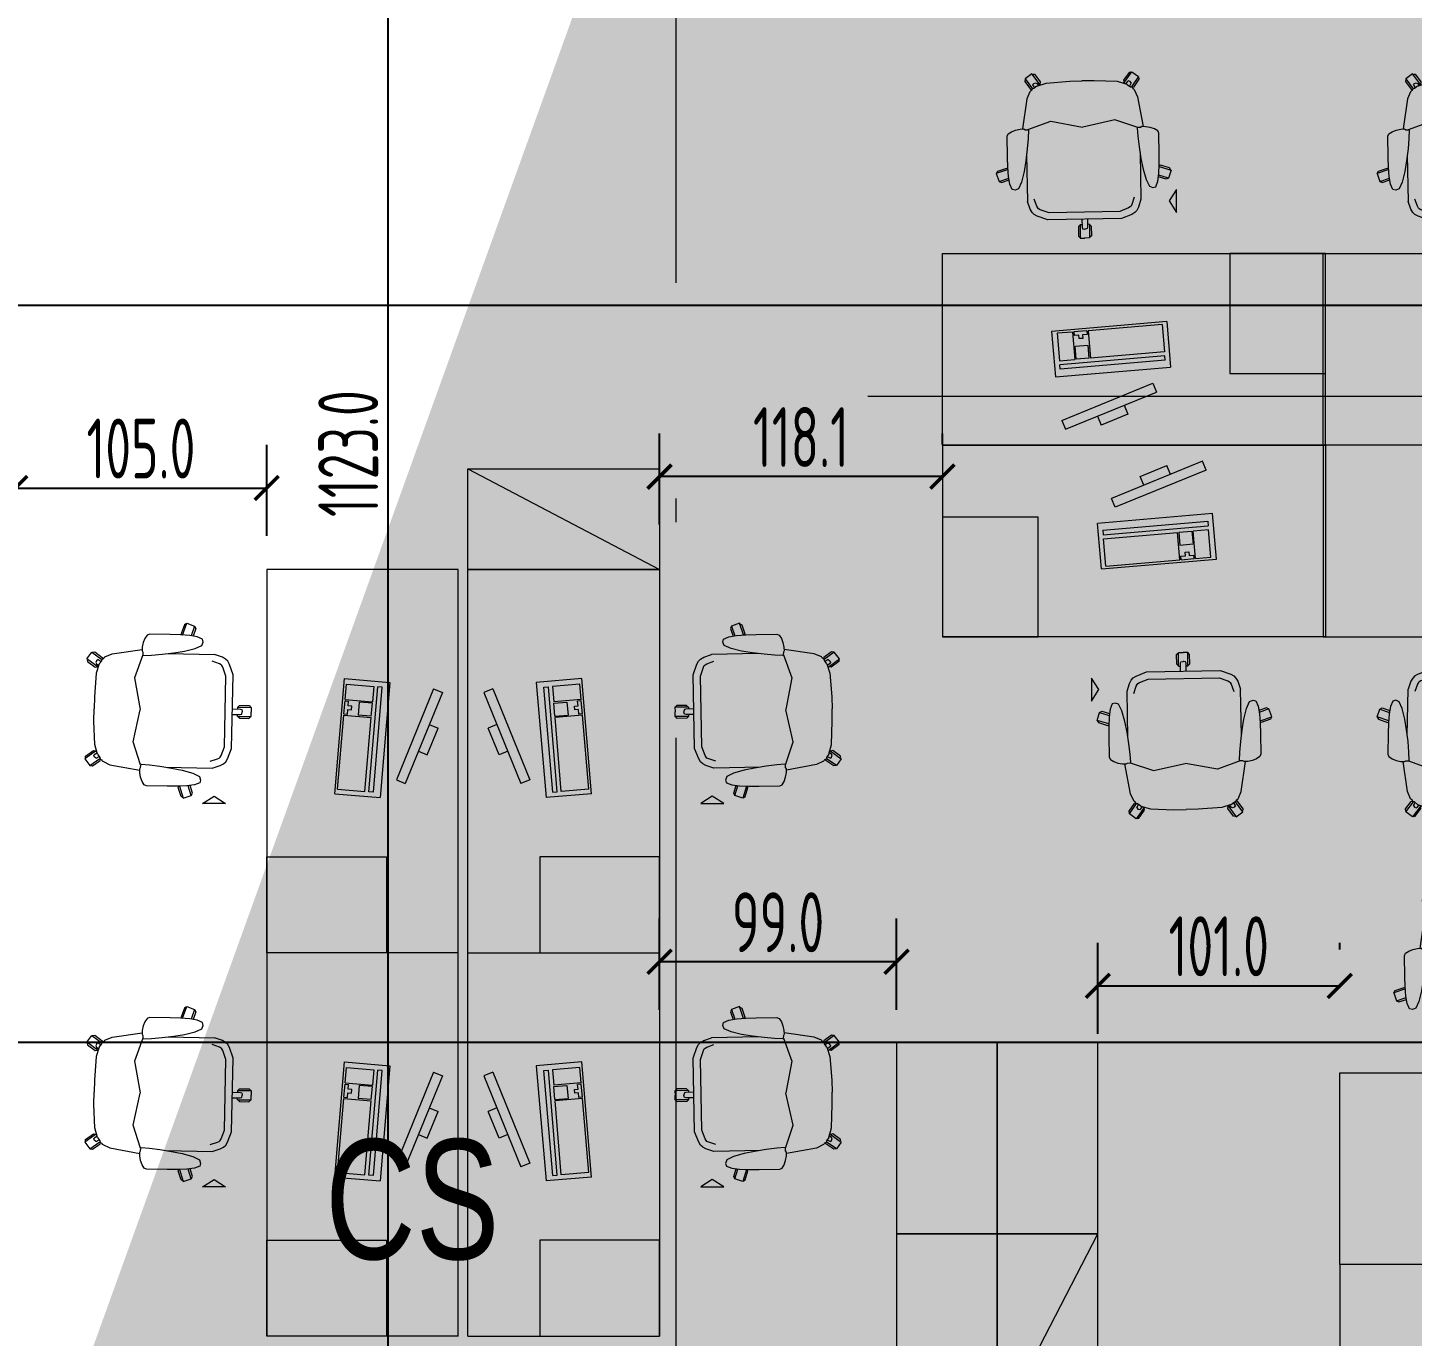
# Model space of a CAD drawing. Extents: x 6529560 to 6558080, y 5579316 to 5588131.
# Drawn here: x 6543844.78 to 6543850.56, y 5579638.03 to 5579643.49 of the extents above; entities that cross this region are included whole.
import ezdxf

# ---------------------------------------------------------------- set-up
doc = ezdxf.new("R2010")
doc.units = 0
doc.header["$MEASUREMENT"] = 0
doc.header["$PDSIZE"] = -5
doc.linetypes.add('ACAD_ISO10W100', pattern=[18, 12, -3, 0, -3])
doc.linetypes.add('GR_SOLID', pattern=[0])
doc.layers.get('0').update_dxf_attribs({"color": 2, "linetype": 'CONTINUOUS', "lineweight": 5})
doc.layers.get('Defpoints').update_dxf_attribs({"linetype": 'CONTINUOUS'})
for name, color, linetype, lineweight in [('arch_meble', 5, 'GR_SOLID', 13), ('arch_osie', 181, 'CONTINUOUS', 5), ('arch_wymiary', 2, 'CONTINUOUS', 13)]:
    doc.layers.add(name, color=color, linetype=linetype, lineweight=lineweight)
doc.styles.add('ISO8', font='iso8.shx', dxfattribs={"width": 0.7})
doc.styles.add('ROMANS', font='romans.shx', dxfattribs={"width": 0.8})
doc.styles.get("Standard").update_dxf_attribs({"font": 'arial.ttf', "width": 0.75})
doc.dimstyles.new('biura', dxfattribs={"dimtxt": 0.25, "dimasz": 0.1, "dimexe": 0.18, "dimexo": 0.0625, "dimgap": 0.04, "dimtad": 1, "dimdec": 1, "dimlfac": 100, "dimzin": 0, "dimdsep": 46, "dimtxsty": 'ISO8', "dimblk": 'ARCHTICK', "dimcen": 0.09, "dimadec": 0, "dimazin": 0, "dimtfac": 1, "dimtdec": 1, "dimtix": 1, "dimtofl": 0, "dimtmove": 0, "dimatfit": 3, "dimldrblk": 'ARCHTICK', "dimfxl": 0.2, "dimfxlon": 1, "dimtolj": 1, "dimtzin": 0, "dimarcsym": 0})
doc.dimstyles.new('D-GB-50', dxfattribs={"dimscale": 50, "dimtxt": 2.5, "dimasz": 2.5, "dimexe": 1, "dimexo": 2, "dimtad": 1, "dimdec": 0, "dimtxsty": 'ROMANS', "dimblk": 'OBLIQUE', "dimcen": 2.5, "dimdle": 1, "dimclrd": 256, "dimclre": 256, "dimclrt": 2, "dimadec": 0, "dimazin": 0, "dimtfac": 1, "dimtdec": 0, "dimtix": 1, "dimtmove": 2, "dimatfit": 3, "dimfxl": 1, "dimarcsym": 0})

# ---------------------------------------------------------------- blocks, each defined once
blk = doc.blocks.new('_OBLIQUE')
at = {"color": 0, "linetype": 'ByBlock', "lineweight": -2}
blk.add_line((-0.5, -0.5), (0.5, 0.5), dxfattribs=at)
blk = doc.blocks.new('_ArchTick')
at = {"color": 0, "linetype": 'ByBlock', "const_width": 0.15}
blk.add_lwpolyline([(-0.5, -0.5), (0.5, 0.5)], dxfattribs=at)
blk = doc.blocks.new('*D1893')
at = {"layer": 'arch_wymiary', "color": 0, "lineweight": -2, "transparency": 16777216}
for p, q in [((6543823.6865, 5579639.4598), (6543823.6865, 5579639.0798)), ((6543853.7165, 5579639.4597), (6543853.7165, 5579639.0798)), ((6543823.6865, 5579639.2598), (6543853.7165, 5579639.2598))]:
    blk.add_line(p, q, dxfattribs=at)
at = {"layer": 'Defpoints', "color": 0, "transparency": 16777216}
for p in [(6543823.6865, 5579640.6416, 0), (6543853.7165, 5579640.6416, 0.0369), (6543853.7165, 5579639.2598)]:
    blk.add_point(p, dxfattribs=at)
at = {"layer": 'arch_wymiary', "color": 0, "lineweight": -2, "transparency": 16777216, "xscale": 0.1, "yscale": 0.1, "zscale": 0.1, "rotation": 180}
blk.add_blockref('_ArchTick', (6543823.6865, 5579639.2598), dxfattribs=at)
at = {"layer": 'arch_wymiary', "color": 0, "lineweight": -2, "transparency": 16777216, "xscale": 0.1, "yscale": 0.1, "zscale": 0.1}
blk.add_blockref('_ArchTick', (6543853.7165, 5579639.2598), dxfattribs=at)
at = {"layer": 'arch_wymiary', "color": 0, "transparency": 16777216, "insert": (6543837.3075, 5579639.4248), "char_height": 0.25, "attachment_point": 5, "style": 'ISO8'}
blk.add_mtext('\\A1;3003.0', dxfattribs=at)
blk = doc.blocks.new('*D1894')
at = {"layer": 'arch_wymiary', "color": 0, "lineweight": -2, "transparency": 16777216}
for p, q in [((6543846.2059, 5579647.331), (6543846.102, 5579647.331)), ((6543846.282, 5579647.331), (6543846.282, 5579636.1011)), ((6543846.291, 5579636.1011), (6543846.102, 5579636.1011))]:
    blk.add_line(p, q, dxfattribs=at)
at = {"layer": 'Defpoints', "color": 0, "transparency": 16777216}
for p in [(6543850.2662, 5579647.331, -14.6413), (6543846.282, 5579636.1011), (6543850.2662, 5579636.1011, -7.2654)]:
    blk.add_point(p, dxfattribs=at)
at = {"layer": 'arch_wymiary', "color": 0, "lineweight": -2, "transparency": 16777216, "xscale": 0.1, "yscale": 0.1, "zscale": 0.1}
for p, rotation in [((6543846.282, 5579647.331), 90), ((6543846.282, 5579636.1011), 270)]:
    blk.add_blockref('_ArchTick', p, dxfattribs=dict(at, rotation=rotation))
at = {"layer": 'arch_wymiary', "color": 0, "transparency": 16777216, "insert": (6543846.117, 5579641.716), "char_height": 0.25, "attachment_point": 5, "rotation": 90, "style": 'ISO8'}
blk.add_mtext('\\A1;1123.0', dxfattribs=at)
blk = doc.blocks.new('biurko dostawka')
at = {"layer": 'arch_meble', "color": 0}
for p, q in [((6555863.26, 5577522.73, 7.3), (6555703.26, 5577522.73, 7.3)), ((6555703.26, 5577522.73, 7.3), (6555703.26, 5577442.73, 7.3)), ((6555863.26, 5577522.73, 7.3), (6555863.26, 5577442.73, 7.3)), ((6555753.11, 5577512.35, 7.3), (6555754.62, 5577516.06, 7.3)), ((6555754.62, 5577516.06, 7.3), (6555792.6, 5577500.56, 7.3)), ((6555768.05, 5577510.58, 7.3), (6555769.56, 5577514.28, 7.3)), ((6555780.68, 5577509.74, 7.3), (6555769.56, 5577514.28, 7.3)), ((6555753.11, 5577512.35, 7.3), (6555791.09, 5577496.86, 7.3)), ((6555779.17, 5577506.04, 7.3), (6555780.68, 5577509.74, 7.3)), ((6555791.09, 5577496.86, 7.3), (6555792.6, 5577500.56, 7.3)), ((6555748.8, 5577475.2, 7.3), (6555750.42, 5577494.18, 7.3)), ((6555750.42, 5577494.18, 7.3), (6555798.5, 5577490.1, 7.3)), ((6555752.41, 5577490.99, 7.3), (6555752.25, 5577489.12, 7.3)), ((6555796.25, 5577487.27, 7.3), (6555752.41, 5577490.99, 7.3)), ((6555751.14, 5577476.01, 7.3), (6555752.11, 5577487.44, 7.3)), ((6555752.11, 5577487.44, 7.3), (6555758.59, 5577486.89, 7.3)), ((6555796.1, 5577485.4, 7.3), (6555752.25, 5577489.12, 7.3)), ((6555757.62, 5577475.46, 7.3), (6555758.59, 5577486.89, 7.3)), ((6555759.09, 5577486.85, 7.3), (6555758.62, 5577481.39, 7.3)), ((6555764.57, 5577486.38, 7.3), (6555759.09, 5577486.85, 7.3)), ((6555764.09, 5577474.91, 7.3), (6555765.06, 5577486.34, 7.3)), ((6555764.57, 5577486.38, 7.3), (6555764.1, 5577480.93, 7.3)), ((6555795.95, 5577483.72, 7.3), (6555765.06, 5577486.34, 7.3)), ((6555796.25, 5577487.27, 7.3), (6555796.1, 5577485.4, 7.3)), ((6555796.89, 5577471.12, 7.3), (6555798.5, 5577490.1, 7.3)), ((6555758.62, 5577481.39, 7.3), (6555764.1, 5577480.93, 7.3)), ((6555794.98, 5577472.28, 7.3), (6555795.95, 5577483.72, 7.3)), ((6555796.89, 5577471.12, 7.3), (6555748.8, 5577475.2, 7.3)), ((6555757.62, 5577475.46, 7.3), (6555751.14, 5577476.01, 7.3)), ((6555758.12, 5577475.42, 7.3), (6555758.24, 5577476.91, 7.3)), ((6555763.6, 5577474.95, 7.3), (6555758.12, 5577475.42, 7.3)), ((6555760.24, 5577476.74, 7.3), (6555758.24, 5577476.91, 7.3)), ((6555760.36, 5577478.24, 7.3), (6555760.24, 5577476.74, 7.3)), ((6555761.86, 5577478.11, 7.3), (6555760.36, 5577478.24, 7.3)), ((6555761.73, 5577476.61, 7.3), (6555761.86, 5577478.11, 7.3)), ((6555763.72, 5577476.44, 7.3), (6555761.73, 5577476.61, 7.3)), ((6555763.6, 5577474.95, 7.3), (6555763.72, 5577476.44, 7.3)), ((6555794.98, 5577472.28, 7.3), (6555764.09, 5577474.91, 7.3)), ((6555703.26, 5577442.73, 7.3), (6555863.26, 5577442.73, 7.3)), ((6555760.02, 5577431.44, 7.3), (6555760.1, 5577435.44, 7.3)), ((6555760.1, 5577435.44, 7.3), (6555760.84, 5577436.16, 7.3)), ((6555760.73, 5577430.58, 7.3), (6555760.84, 5577436.28, 7.3)), ((6555760.84, 5577436.28, 7.3), (6555762.79, 5577436.24, 7.3)), ((6555764.73, 5577436.2, 7.3), (6555762.79, 5577436.24, 7.3)), ((6555764.62, 5577430.5, 7.3), (6555764.73, 5577436.2, 7.3)), ((6555765.45, 5577435.33, 7.3), (6555764.73, 5577436.08, 7.3)), ((6555765.37, 5577431.34, 7.3), (6555765.45, 5577435.33, 7.3)), ((6555742.89, 5577427.15, 7.3), (6555741.62, 5577426.47, 7.3)), ((6555747.29, 5577428.68, 7.3), (6555742.89, 5577427.15, 7.3)), ((6555777.98, 5577428.08, 7.3), (6555747.29, 5577428.68, 7.3)), ((6555760.73, 5577430.7, 7.3), (6555760.02, 5577431.44, 7.3)), ((6555760.73, 5577430.58, 7.3), (6555761.52, 5577430.56, 7.3)), ((6555761.47, 5577428.4, 7.3), (6555761.54, 5577431.75, 7.3)), ((6555761.54, 5577431.75, 7.3), (6555761.77, 5577432.33, 7.3)), ((6555761.77, 5577432.33, 7.3), (6555762.52, 5577432.51, 7.3)), ((6555762.52, 5577432.51, 7.3), (6555762.71, 5577432.51, 7.3)), ((6555762.91, 5577432.51, 7.3), (6555762.71, 5577432.51, 7.3)), ((6555763.65, 5577432.29, 7.3), (6555762.91, 5577432.51, 7.3)), ((6555763.86, 5577431.7, 7.3), (6555763.65, 5577432.29, 7.3)), ((6555763.79, 5577428.36, 7.3), (6555763.86, 5577431.7, 7.3)), ((6555764.62, 5577430.5, 7.3), (6555763.84, 5577430.52, 7.3)), ((6555764.62, 5577430.62, 7.3), (6555765.37, 5577431.34, 7.3)), ((6555782.32, 5577426.37, 7.3), (6555777.98, 5577428.08, 7.3)), ((6555739.9, 5577424.24, 7.3), (6555738.79, 5577420.96, 7.3)), ((6555740.69, 5577425.57, 7.3), (6555739.9, 5577424.24, 7.3)), ((6555741.62, 5577426.47, 7.3), (6555740.69, 5577425.57, 7.3)), ((6555742.64, 5577422.98, 7.3), (6555741.62, 5577419.99, 7.3)), ((6555743.06, 5577423.7, 7.3), (6555742.64, 5577422.98, 7.3)), ((6555743.4, 5577424.03, 7.3), (6555743.06, 5577423.7, 7.3)), ((6555744.1, 5577424.41, 7.3), (6555743.4, 5577424.03, 7.3)), ((6555747.77, 5577425.68, 7.3), (6555744.1, 5577424.41, 7.3)), ((6555777.38, 5577425.1, 7.3), (6555747.77, 5577425.68, 7.3)), ((6555781, 5577423.68, 7.3), (6555777.38, 5577425.1, 7.3)), ((6555781.68, 5577423.28, 7.3), (6555781, 5577423.68, 7.3)), ((6555782.01, 5577422.93, 7.3), (6555781.68, 5577423.28, 7.3)), ((6555782.4, 5577422.2, 7.3), (6555782.01, 5577422.93, 7.3)), ((6555783.55, 5577425.64, 7.3), (6555782.32, 5577426.37, 7.3)), ((6555783.3, 5577419.17, 7.3), (6555782.4, 5577422.2, 7.3)), ((6555784.45, 5577424.71, 7.3), (6555783.55, 5577425.64, 7.3)), ((6555785.18, 5577423.34, 7.3), (6555784.45, 5577424.71, 7.3)), ((6555786.17, 5577420.02, 7.3), (6555785.18, 5577423.34, 7.3)), ((6555797.96, 5577420.73, 7.3), (6555800.98, 5577425.52, 7.3)), ((6555800.98, 5577425.52, 7.3), (6555800.98, 5577415.94, 7.3)), ((6555732.39, 5577415.98, 7.3), (6555731.44, 5577413.75, 7.3)), ((6555733.58, 5577416.27, 7.3), (6555732.39, 5577415.98, 7.3)), ((6555735.02, 5577415.7, 7.3), (6555733.58, 5577416.27, 7.3)), ((6555736.26, 5577412.86, 7.3), (6555735.02, 5577415.7, 7.3)), ((6555738.41, 5577401.54, 7.3), (6555738.79, 5577420.96, 7.3)), ((6555785.78, 5577400.6, 7.3), (6555786.17, 5577420.02, 7.3)), ((6555800.98, 5577415.94, 7.3), (6555797.96, 5577420.73, 7.3)), ((6555725.77, 5577409.33, 7.3), (6555726.92, 5577412.64, 7.3)), ((6555726.92, 5577412.64, 7.3), (6555731, 5577411.22, 7.3)), ((6555727, 5577412.61, 7.3), (6555727.98, 5577413.09, 7.3)), ((6555727.98, 5577413.09, 7.3), (6555731.13, 5577411.99, 7.3)), ((6555730.89, 5577410.61, 7.3), (6555730.59, 5577406.74, 7.3)), ((6555731.44, 5577413.75, 7.3), (6555730.89, 5577410.61, 7.3)), ((6555737.36, 5577408.44, 7.3), (6555736.26, 5577412.86, 7.3)), ((6555787.1, 5577407.45, 7.3), (6555788.38, 5577411.83, 7.3)), ((6555788.38, 5577411.83, 7.3), (6555789.73, 5577414.62, 7.3)), ((6555789.73, 5577414.62, 7.3), (6555791.18, 5577415.13, 7.3)), ((6555791.18, 5577415.13, 7.3), (6555792.37, 5577414.8, 7.3)), ((6555792.37, 5577414.8, 7.3), (6555793.23, 5577412.54, 7.3)), ((6555793.23, 5577412.54, 7.3), (6555793.65, 5577409.37, 7.3)), ((6555796.66, 5577411.73, 7.3), (6555793.46, 5577410.76, 7.3)), ((6555797.7, 5577411.24, 7.3), (6555793.57, 5577409.99, 7.3)), ((6555797.62, 5577411.22, 7.3), (6555796.66, 5577411.73, 7.3)), ((6555798.71, 5577407.89, 7.3), (6555797.7, 5577411.24, 7.3)), ((6555730.65, 5577407.64, 7.3), (6555725.77, 5577409.33, 7.3)), ((6555725.89, 5577409.29, 7.3), (6555726.34, 5577408.36, 7.3)), ((6555726.34, 5577408.36, 7.3), (6555730.12, 5577407.05, 7.3)), ((6555730.12, 5577407.05, 7.3), (6555730.63, 5577407.3, 7.3)), ((6555730.59, 5577406.74, 7.3), (6555730.43, 5577402.43, 7.3)), ((6555738.11, 5577403.96, 7.3), (6555737.36, 5577408.44, 7.3)), ((6555738.71, 5577399.07, 7.3), (6555738.11, 5577403.96, 7.3)), ((6555786.17, 5577403.01, 7.3), (6555787.1, 5577407.45, 7.3)), ((6555793.65, 5577409.37, 7.3), (6555793.8, 5577405.49, 7.3)), ((6555793.77, 5577406.39, 7.3), (6555798.71, 5577407.89, 7.3)), ((6555794.28, 5577405.79, 7.3), (6555793.78, 5577406.05, 7.3)), ((6555793.8, 5577405.49, 7.3), (6555793.79, 5577401.19, 7.3)), ((6555798.11, 5577406.95, 7.3), (6555794.28, 5577405.79, 7.3)), ((6555798.6, 5577407.86, 7.3), (6555798.11, 5577406.95, 7.3)), ((6555730.43, 5577402.43, 7.3), (6555730.28, 5577393.77, 7.3)), ((6555739.07, 5577394.67, 7.3), (6555738.71, 5577399.07, 7.3)), ((6555784.85, 5577393.77, 7.3), (6555785.39, 5577398.15, 7.3)), ((6555785.39, 5577398.15, 7.3), (6555786.17, 5577403.01, 7.3)), ((6555793.79, 5577401.19, 7.3), (6555793.6, 5577392.52, 7.3)), ((6555730.28, 5577393.77, 7.3), (6555730.71, 5577392.78, 7.3)), ((6555730.71, 5577392.78, 7.3), (6555732.06, 5577391.85, 7.3)), ((6555739.19, 5577391.21, 7.3), (6555739.07, 5577394.67, 7.3)), ((6555784.59, 5577390.32, 7.3), (6555784.85, 5577393.77, 7.3)), ((6555793.6, 5577392.52, 7.3), (6555793.13, 5577391.55, 7.3)), ((6555732.06, 5577391.85, 7.3), (6555733.81, 5577391.2, 7.3)), ((6555733.81, 5577391.2, 7.3), (6555735.72, 5577390.79, 7.3)), ((6555735.72, 5577390.79, 7.3), (6555737.2, 5577390.67, 7.3)), ((6555738.5, 5577378.15, 7.3), (6555736.74, 5577390.71, 7.3)), ((6555737.2, 5577390.67, 7.3), (6555737.85, 5577391.01, 7.3)), ((6555737.85, 5577391.01, 7.3), (6555738.83, 5577391.05, 7.3)), ((6555738.83, 5577391.05, 7.3), (6555738.96, 5577391, 7.3)), ((6555738.96, 5577391, 7.3), (6555739.19, 5577391.21, 7.3)), ((6555738.96, 5577391, 7.3), (6555748.47, 5577387.48, 7.3)), ((6555748.47, 5577387.48, 7.3), (6555761.81, 5577389.93, 7.3)), ((6555775.18, 5577386.96, 7.3), (6555761.94, 5577389.93, 7.3)), ((6555784.82, 5577390.1, 7.3), (6555775.18, 5577386.96, 7.3)), ((6555784.82, 5577390.1, 7.3), (6555784.59, 5577390.32, 7.3)), ((6555784.77, 5577377.24, 7.3), (6555787.03, 5577389.72, 7.3)), ((6555784.95, 5577390.14, 7.3), (6555784.82, 5577390.1, 7.3)), ((6555785.92, 5577390.07, 7.3), (6555784.95, 5577390.14, 7.3)), ((6555786.57, 5577389.7, 7.3), (6555785.92, 5577390.07, 7.3)), ((6555788.04, 5577389.76, 7.3), (6555786.57, 5577389.7, 7.3)), ((6555789.96, 5577390.09, 7.3), (6555788.04, 5577389.76, 7.3)), ((6555791.75, 5577390.67, 7.3), (6555789.96, 5577390.09, 7.3)), ((6555793.13, 5577391.55, 7.3), (6555791.75, 5577390.67, 7.3)), ((6555739.78, 5577375.16, 7.3), (6555738.5, 5577378.15, 7.3)), ((6555739.98, 5577374.94, 7.3), (6555739.78, 5577375.16, 7.3)), ((6555740.15, 5577374.8, 7.3), (6555739.98, 5577374.94, 7.3)), ((6555740.38, 5577374.71, 7.3), (6555740.15, 5577374.8, 7.3)), ((6555783.37, 5577374.3, 7.3), (6555784.77, 5577377.24, 7.3)), ((6555737.67, 5577370.91, 7.3), (6555740.09, 5577374.1, 7.3)), ((6555737.82, 5577369.83, 7.3), (6555737.67, 5577370.91, 7.3)), ((6555737.77, 5577369.76, 7.3), (6555740.93, 5577373.94, 7.3)), ((6555740.56, 5577367.65, 7.3), (6555737.77, 5577369.76, 7.3)), ((6555740.09, 5577374.1, 7.3), (6555740.61, 5577374.17, 7.3)), ((6555740.69, 5577373.98, 7.3), (6555740.38, 5577374.71, 7.3)), ((6555744.13, 5577372.36, 7.3), (6555740.56, 5577367.65, 7.3)), ((6555741.36, 5577373.86, 7.3), (6555740.69, 5577373.98, 7.3)), ((6555740.94, 5577372.3, 7.3), (6555741.7, 5577373.6, 7.3)), ((6555740.94, 5577372.3, 7.3), (6555741.42, 5577371.68, 7.3)), ((6555742.66, 5577372.84, 7.3), (6555741.36, 5577373.86, 7.3)), ((6555741.42, 5577371.68, 7.3), (6555742.14, 5577371.39, 7.3)), ((6555741.66, 5577367.89, 7.3), (6555744.07, 5577371.08, 7.3)), ((6555742.14, 5577371.39, 7.3), (6555742.67, 5577371.72, 7.3)), ((6555742.66, 5577372.84, 7.3), (6555746.62, 5577371.55, 7.3)), ((6555742.67, 5577371.72, 7.3), (6555743.34, 5577372.62, 7.3)), ((6555744.07, 5577371.08, 7.3), (6555743.93, 5577372.1, 7.3)), ((6555746.62, 5577371.55, 7.3), (6555756.41, 5577370.81, 7.3)), ((6555756.41, 5577370.81, 7.3), (6555761.5, 5577370.67, 7.3)), ((6555766.58, 5577370.61, 7.3), (6555761.5, 5577370.67, 7.3)), ((6555776.39, 5577370.97, 7.3), (6555766.58, 5577370.61, 7.3)), ((6555780.41, 5577372.1, 7.3), (6555776.39, 5577370.97, 7.3)), ((6555778.91, 5577371.68, 7.3), (6555782.29, 5577366.83, 7.3)), ((6555778.92, 5577370.39, 7.3), (6555779.1, 5577371.41, 7.3)), ((6555781.21, 5577367.11, 7.3), (6555778.92, 5577370.39, 7.3)), ((6555780.35, 5577370.98, 7.3), (6555779.71, 5577371.9, 7.3)), ((6555780.87, 5577370.62, 7.3), (6555780.35, 5577370.98, 7.3)), ((6555780.41, 5577372.1, 7.3), (6555781.74, 5577373.06, 7.3)), ((6555781.6, 5577370.89, 7.3), (6555780.87, 5577370.62, 7.3)), ((6555782.1, 5577371.49, 7.3), (6555781.4, 5577372.81, 7.3)), ((6555782.1, 5577371.49, 7.3), (6555781.6, 5577370.89, 7.3)), ((6555781.74, 5577373.06, 7.3), (6555782.42, 5577373.16, 7.3)), ((6555785.16, 5577368.83, 7.3), (6555782.17, 5577373.13, 7.3)), ((6555782.42, 5577373.16, 7.3), (6555782.75, 5577373.87, 7.3)), ((6555783.02, 5577373.25, 7.3), (6555782.5, 5577373.34, 7.3)), ((6555782.75, 5577373.87, 7.3), (6555782.99, 5577373.96, 7.3)), ((6555782.99, 5577373.96, 7.3), (6555783.16, 5577374.09, 7.3)), ((6555785.31, 5577369.97, 7.3), (6555783.02, 5577373.25, 7.3)), ((6555783.16, 5577374.09, 7.3), (6555783.37, 5577374.3, 7.3)), ((6555785.12, 5577368.9, 7.3), (6555785.31, 5577369.97, 7.3)), ((6555741.09, 5577367.81, 7.3), (6555741.66, 5577367.89, 7.3)), ((6555781.77, 5577367.01, 7.3), (6555781.21, 5577367.11, 7.3)), ((6555782.29, 5577366.83, 7.3), (6555785.16, 5577368.83, 7.3))]:
    blk.add_line(p, q, dxfattribs=at)
at = {"layer": 'arch_meble', "color": 0, "extrusion": (0, 0, -1)}
blk.add_line((6555746.26, 5577522.73, 7.3), (6555704.26, 5577522.73, 7.3), dxfattribs=at)
at = {"layer": 'arch_meble', "color": 0, "elevation": 7.3}
blk.add_lwpolyline([(6555863.26, 5577442.73), (6555823.26, 5577442.73), (6555823.26, 5577492.73), (6555863.26, 5577492.73)], close=True, dxfattribs=at)
blk = doc.blocks.new('*D2124')
at = {"layer": 'arch_wymiary', "color": 0, "lineweight": -2, "transparency": 16777216}
for p, q in [((6543844.7266, 5579641.3722), (6543844.7266, 5579641.7522)), ((6543845.7766, 5579641.3722), (6543845.7766, 5579641.7522)), ((6543844.7266, 5579641.5722), (6543845.7766, 5579641.5722))]:
    blk.add_line(p, q, dxfattribs=at)
at = {"layer": 'Defpoints', "color": 0, "transparency": 16777216}
for p in [(6543845.7766, 5579641.5722), (6543844.7266, 5579641.3021), (6543845.7766, 5579641.0038)]:
    blk.add_point(p, dxfattribs=at)
at = {"layer": 'arch_wymiary', "color": 0, "lineweight": -2, "transparency": 16777216, "xscale": 0.1, "yscale": 0.1, "zscale": 0.1, "rotation": 180}
blk.add_blockref('_ArchTick', (6543844.7266, 5579641.5722), dxfattribs=at)
at = {"layer": 'arch_wymiary', "color": 0, "lineweight": -2, "transparency": 16777216, "xscale": 0.1, "yscale": 0.1, "zscale": 0.1}
blk.add_blockref('_ArchTick', (6543845.7766, 5579641.5722), dxfattribs=at)
at = {"layer": 'arch_wymiary', "color": 0, "transparency": 16777216, "insert": (6543845.2516, 5579641.7372), "char_height": 0.25, "attachment_point": 5, "style": 'ISO8'}
blk.add_mtext('\\A1;105.0', dxfattribs=at)
blk = doc.blocks.new('*D2127')
at = {"layer": 'arch_wymiary', "color": 0, "lineweight": -2, "transparency": 16777216}
for p, q in [((6543849.2462, 5579639.2948), (6543849.2462, 5579639.6748)), ((6543850.2562, 5579639.6465), (6543850.2562, 5579639.6748)), ((6543849.2462, 5579639.4948), (6543850.2562, 5579639.4948))]:
    blk.add_line(p, q, dxfattribs=at)
at = {"layer": 'Defpoints', "color": 0, "transparency": 16777216}
for p in [(6543850.2562, 5579639.4948), (6543850.2562, 5579639.1309, -7.2924), (6543849.2462, 5579638.4699)]:
    blk.add_point(p, dxfattribs=at)
at = {"layer": 'arch_wymiary', "color": 0, "lineweight": -2, "transparency": 16777216, "xscale": 0.1, "yscale": 0.1, "zscale": 0.1, "rotation": 180}
blk.add_blockref('_ArchTick', (6543849.2462, 5579639.4948), dxfattribs=at)
at = {"layer": 'arch_wymiary', "color": 0, "lineweight": -2, "transparency": 16777216, "xscale": 0.1, "yscale": 0.1, "zscale": 0.1}
blk.add_blockref('_ArchTick', (6543850.2562, 5579639.4948), dxfattribs=at)
at = {"layer": 'arch_wymiary', "color": 0, "transparency": 16777216, "insert": (6543849.7512, 5579639.6598), "char_height": 0.25, "attachment_point": 5, "style": 'ISO8'}
blk.add_mtext('\\A1;101.0', dxfattribs=at)
blk = doc.blocks.new('*D2128')
at = {"layer": 'arch_wymiary', "color": 0, "lineweight": -2, "transparency": 16777216}
for p, q in [((6543847.4165, 5579639.3951), (6543847.4165, 5579639.7751)), ((6543848.4062, 5579639.3951), (6543848.4062, 5579639.7751)), ((6543848.4062, 5579639.5951), (6543847.4165, 5579639.5951))]:
    blk.add_line(p, q, dxfattribs=at)
at = {"layer": 'Defpoints', "color": 0, "transparency": 16777216}
for p in [(6543847.4165, 5579639.5951), (6543848.4062, 5579639.2598), (6543847.4165, 5579638.204)]:
    blk.add_point(p, dxfattribs=at)
at = {"layer": 'arch_wymiary', "color": 0, "lineweight": -2, "transparency": 16777216, "xscale": 0.1, "yscale": 0.1, "zscale": 0.1, "rotation": 180}
blk.add_blockref('_ArchTick', (6543847.4165, 5579639.5951), dxfattribs=at)
at = {"layer": 'arch_wymiary', "color": 0, "lineweight": -2, "transparency": 16777216, "xscale": 0.1, "yscale": 0.1, "zscale": 0.1}
blk.add_blockref('_ArchTick', (6543848.4062, 5579639.5951), dxfattribs=at)
at = {"layer": 'arch_wymiary', "color": 0, "transparency": 16777216, "insert": (6543847.9113, 5579639.7601), "char_height": 0.25, "attachment_point": 5, "style": 'ISO8'}
blk.add_mtext('\\A1;99.0', dxfattribs=at)
blk = doc.blocks.new('*D2130')
at = {"layer": 'arch_wymiary', "color": 0, "lineweight": -2, "transparency": 16777216}
for p, q in [((6543832.7805, 5579642.5348), (6543832.7805, 5579642.1548)), ((6543853.3865, 5579642.4752), (6543853.3865, 5579642.5148)), ((6543853.3865, 5579642.3348), (6543832.7805, 5579642.3348))]:
    blk.add_line(p, q, dxfattribs=at)
at = {"layer": 'Defpoints', "color": 0, "transparency": 16777216}
for p in [(6543832.7805, 5579642.9244), (6543832.7805, 5579642.3348), (6543853.3865, 5579641.7509, -7.2924)]:
    blk.add_point(p, dxfattribs=at)
at = {"layer": 'arch_wymiary', "color": 0, "lineweight": -2, "transparency": 16777216, "xscale": 0.1, "yscale": 0.1, "zscale": 0.1, "rotation": 180}
blk.add_blockref('_ArchTick', (6543832.7805, 5579642.3348), dxfattribs=at)
at = {"layer": 'arch_wymiary', "color": 0, "lineweight": -2, "transparency": 16777216, "xscale": 0.1, "yscale": 0.1, "zscale": 0.1}
blk.add_blockref('_ArchTick', (6543853.3865, 5579642.3348), dxfattribs=at)
at = {"layer": 'arch_wymiary', "color": 0, "transparency": 16777216, "insert": (6543843.0835, 5579642.4998), "char_height": 0.25, "attachment_point": 5, "style": 'ISO8'}
blk.add_mtext('\\A1;2060.6', dxfattribs=at)
blk = doc.blocks.new('*D2134')
at = {"layer": 'arch_wymiary', "color": 0, "lineweight": -2, "transparency": 16777216}
for p, q in [((6543847.4165, 5579641.4199), (6543847.4165, 5579641.7999)), ((6543848.5975, 5579641.7559), (6543848.5975, 5579641.7999)), ((6543848.5975, 5579641.6199), (6543847.4165, 5579641.6199))]:
    blk.add_line(p, q, dxfattribs=at)
at = {"layer": 'Defpoints', "color": 0, "transparency": 16777216}
for p in [(6543847.4165, 5579641.6199), (6543847.4165, 5579641.2329), (6543848.5975, 5579640.9509, -7.2924)]:
    blk.add_point(p, dxfattribs=at)
at = {"layer": 'arch_wymiary', "color": 0, "lineweight": -2, "transparency": 16777216, "xscale": 0.1, "yscale": 0.1, "zscale": 0.1, "rotation": 180}
blk.add_blockref('_ArchTick', (6543847.4165, 5579641.6199), dxfattribs=at)
at = {"layer": 'arch_wymiary', "color": 0, "lineweight": -2, "transparency": 16777216, "xscale": 0.1, "yscale": 0.1, "zscale": 0.1}
blk.add_blockref('_ArchTick', (6543848.5975, 5579641.6199), dxfattribs=at)
at = {"layer": 'arch_wymiary', "color": 0, "transparency": 16777216, "insert": (6543848.007, 5579641.7849), "char_height": 0.25, "attachment_point": 5, "style": 'ISO8'}
blk.add_mtext('\\A1;118.1', dxfattribs=at)

msp = doc.modelspace()

# ---------------------------------------------------------------- linework, layer by layer
at = {"layer": 'arch_meble', "color": 6}
msp.add_line((6543846.6165, 5579641.6529), (6543847.4165, 5579641.2329), dxfattribs=at)
at = {"layer": 'arch_meble'}
msp.add_line((6543848.8365, 5579637.6661), (6543849.2462, 5579638.4598), dxfattribs=at)
at = {"layer": 'arch_meble', "color": 6}
msp.add_lwpolyline([(6543846.6165, 5579641.6529), (6543847.4165, 5579641.6529), (6543847.4165, 5579641.2329), (6543846.6165, 5579641.2329)], close=True, dxfattribs=at)
at = {"layer": 'arch_meble'}
for points in [[(6543848.4062, 5579638.4598), (6543848.8262, 5579638.4598), (6543848.8262, 5579639.2598), (6543848.4062, 5579639.2598)], [(6543848.8262, 5579638.4598), (6543849.2462, 5579638.4598), (6543849.2462, 5579639.2598), (6543848.8262, 5579639.2598)], [(6543848.4062, 5579637.6598), (6543848.8262, 5579637.6598), (6543848.8262, 5579638.4598), (6543848.4062, 5579638.4598)], [(6543848.8262, 5579637.6598), (6543849.2462, 5579637.6598), (6543849.2462, 5579638.4598), (6543848.8262, 5579638.4598)]]:
    msp.add_lwpolyline(points, close=True, dxfattribs=at)
at = {"layer": 'arch_osie', "linetype": 'ACAD_ISO10W100', "ltscale": 0.3, "extrusion": (-4.94832e-09, -8.0265e-10, 1), "elevation": 0}
msp.add_lwpolyline([(6543847.4865, 5579631.4292), (6543847.4865, 5579649.943)], dxfattribs=at)
at = {"layer": 'arch_osie', "linetype": 'ACAD_ISO10W100', "ltscale": 0.3}
msp.add_lwpolyline([(6543848.2865, 5579641.9561), (6543858.2915, 5579641.9561)], dxfattribs=at)

# ---------------------------------------------------------------- block references
at = {"layer": 'arch_meble', "color": 0, "xscale": -0.00999925254474, "yscale": 0.00999925254474, "zscale": 0.00999925254474, "rotation": 180}
msp.add_blockref('biurko dostawka', (6478296.465, 5635412.8092, -7.3655), dxfattribs=at)
at = {"layer": 'arch_meble', "color": 7, "yscale": 0.00999925254474, "zscale": 0.00999925254474}
for p, xscale, rotation in [((6478298.1528, 5635412.925, -7.3655), -0.00999925254474, 179.9998987697053), ((6478297.956, 5523870.8081, -7.3655), 0.00999925254474, 359.9998989932168), ((6478298.2223, 5635409.5052, -7.3655), -0.00999925254474, 179.9998987697053), ((6478298.0254, 5523867.3882, -7.3655), 0.00999925254474, 359.9998989932168)]:
    msp.add_blockref('biurko dostawka', p, dxfattribs=dict(at, xscale=xscale, rotation=rotation))
at = {"layer": 'arch_meble', "color": 0, "xscale": -0.00999925254474, "yscale": 0.00999925254474, "zscale": 0.00999925254474}
msp.add_blockref('biurko dostawka', (6609402.3298, 5523870.6926, -7.3655), dxfattribs=at)
at = {"layer": 'arch_meble', "color": 6, "yscale": 0.00999925254474, "zscale": 0.00999925254474}
for p, xscale, rotation in [((6488075.5185, 5645193.3655, -0.073), 0.00999925254474, 269.9999997752803), ((6599617.6754, 5645193.3649, -0.073), -0.00999925254474, 89.9999995517688), ((6488075.5185, 5645191.7657, -0.073), 0.00999925254474, 269.9999997752803), ((6599617.6754, 5645191.765, -0.073), -0.00999925254474, 89.9999995517688)]:
    msp.add_blockref('biurko dostawka', p, dxfattribs=dict(at, xscale=xscale, rotation=rotation))

# ---------------------------------------------------------------- texts
at = {"layer": 'arch_wymiary', "color": 5, "insert": (6543846.0206, 5579638.8541), "char_height": 0.5, "attachment_point": 1}
msp.add_mtext_dynamic_manual_height_columns('CS', width=3.71411, gutter_width=12.5, heights=[0], dxfattribs=at)

# ---------------------------------------------------------------- dimensions: what is measured, and where the dimension line sits
at = {"layer": 'arch_wymiary', "color": 4}
dim = msp.add_linear_dim(base=(6543846.282, 5579636.1011), p1=(6543850.2662, 5579647.331, -14.6413), p2=(6543850.2662, 5579636.1011, -7.2654), angle=90, dimstyle='biura', dxfattribs=at)
dim.commit()
dim.dimension.update_dxf_attribs({"geometry": '*D1894', "text_midpoint": (6543846.282, 5579641.716), "dimtype": 160})
for base, p1, p2, picture, middle in [((6543832.7805, 5579642.3348), (6543853.3865, 5579641.7509, -7.2924), (6543832.7805, 5579642.9244), '*D2130', (6543843.0835, 5579642.4998)), ((6543845.7766, 5579641.5722), (6543844.7266, 5579641.3021), (6543845.7766, 5579641.0038), '*D2124', (6543845.2516, 5579641.7372)), ((6543847.4165, 5579639.5951), (6543848.4062, 5579639.2598), (6543847.4165, 5579638.204), '*D2128', (6543847.9113, 5579639.7601)), ((6543850.2562, 5579639.4948), (6543849.2462, 5579638.4699), (6543850.2562, 5579639.1309, -7.2924), '*D2127', (6543849.7512, 5579639.6598))]:
    dim = msp.add_linear_dim(base=base, p1=p1, p2=p2, dimstyle='biura', override={"dimarcsym": 2}, dxfattribs=at)
    dim.commit()
    dim.dimension.update_dxf_attribs({"geometry": picture, "text_midpoint": middle})
dim = msp.add_linear_dim(base=(6543847.4165, 5579641.6199), p1=(6543848.5975, 5579640.9509, -7.2924), p2=(6543847.4165, 5579641.2329), dimstyle='biura', override={"dimarcsym": 2}, dxfattribs=at)
dim.commit()
dim.dimension.update_dxf_attribs({"geometry": '*D2134', "text_midpoint": (6543848.007, 5579641.6199), "dimtype": 160})
at = {"layer": 'arch_wymiary'}
dim = msp.add_linear_dim(base=(6543853.7165, 5579639.2598), p1=(6543823.6865, 5579640.6416, 0), p2=(6543853.7165, 5579640.6416, 0.0369), dimstyle='biura', dxfattribs=at)
dim.commit()
dim.dimension.update_dxf_attribs({"geometry": '*D1893', "text_midpoint": (6543837.3075, 5579639.2598), "dimtype": 160})

# ---------------------------------------------------------------- leaders
at = {"color": 1}
msp.add_leader([(6543807.9328, 5579535.0595, -14.4258), (6543808.7702, 5579536.5599, -14.4258), (6543816.3451, 5579536.5599, -14.4258)], dimstyle='D-GB-50', override={"dimclrd": 0}, dxfattribs=at)

doc.saveas('drawing.dxf')
